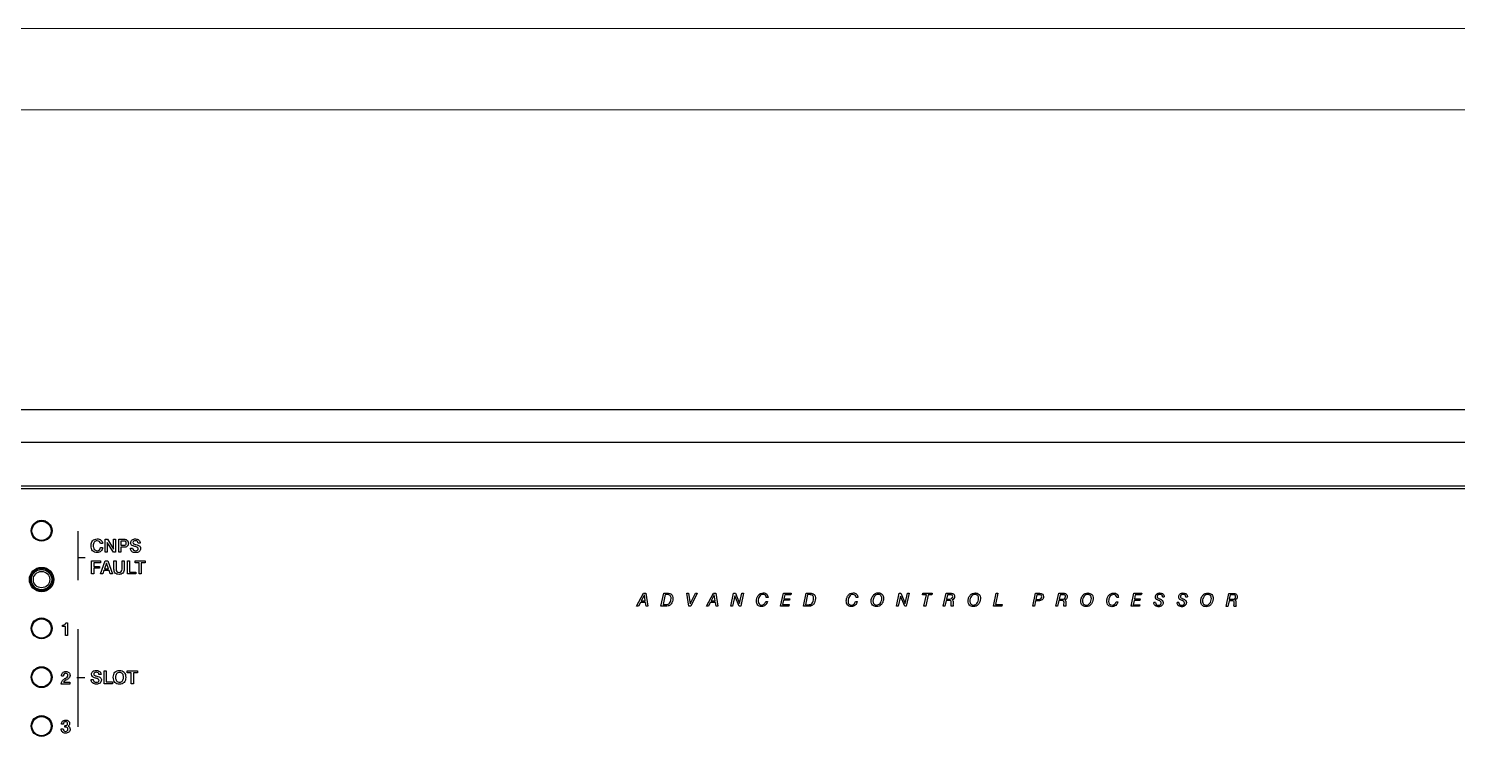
# Model space of a CAD drawing. Header units: inches. Extents: x 29 to 2254, y 8 to 2046.
# Drawn here: x 34.2 to 42.36, y 42.28 to 46.32 of the extents above; entities that cross this region are included whole.
import ezdxf

# ---------------------------------------------------------------- set-up
doc = ezdxf.new("R2010")
doc.units = ezdxf.units.IN
doc.header["$MEASUREMENT"] = 0
doc.layers.add('AV3', color=7, linetype='Continuous')

msp = doc.modelspace()

# ---------------------------------------------------------------- linework, layer by layer
at = {"color": 7, "linetype": 'Continuous', "lineweight": 18}
for p, q in [((48.5057, 46.3235), (30.2272, 46.3235)), ((48.1876, 45.8593), (30.5453, 45.8593)), ((30.5453, 45.8584), (38.6701, 45.8584)), ((40.0627, 45.8584), (48.1876, 45.8584))]:
    msp.add_line(p, q, dxfattribs=at)
at = {"layer": 'AV3', "linetype": 'Continuous'}
for p, q in [((47.4303, 44.1444), (31.3632, 44.1444)), ((47.4303, 43.9584), (31.3632, 43.9584)), ((47.4303, 43.7083), (31.3632, 43.7083)), ((47.4163, 43.6934), (31.3771, 43.6934)), ((34.2946, 43.5089), (34.2467, 43.5089)), ((34.2556, 43.512), (34.2556, 43.5089)), ((34.2853, 43.5089), (34.2853, 43.5121)), ((34.4786, 43.4513), (34.4784, 43.1723)), ((34.6191, 43.3823), (34.6069, 43.3824)), ((34.6073, 43.3579), (34.6194, 43.3579)), ((34.634, 43.3313), (34.634, 43.4056)), ((34.634, 43.4056), (34.6471, 43.4056)), ((34.6458, 43.3869), (34.6458, 43.3313)), ((34.6806, 43.3313), (34.6458, 43.3869)), ((34.6471, 43.4056), (34.6817, 43.35)), ((34.6817, 43.35), (34.6817, 43.4056)), ((34.6817, 43.4056), (34.6937, 43.4056)), ((34.6937, 43.4056), (34.6936, 43.3313)), ((34.712, 43.3313), (34.712, 43.4056)), ((34.712, 43.4056), (34.7403, 43.4055)), ((34.7243, 43.3948), (34.7243, 43.3714)), ((34.7411, 43.3948), (34.7243, 43.3948)), ((34.7243, 43.3714), (34.7404, 43.3713)), ((34.7243, 43.3605), (34.7243, 43.3312)), ((34.7412, 43.3605), (34.7243, 43.3605)), ((34.7779, 43.3551), (34.7899, 43.3551)), ((34.8344, 43.3838), (34.8226, 43.3838)), ((34.4792, 43.3018), (34.5187, 43.3018)), ((34.5563, 43.2074), (34.5563, 43.2817)), ((34.5563, 43.2817), (34.607, 43.2816)), ((34.5685, 43.2708), (34.5685, 43.2508)), ((34.607, 43.2707), (34.5685, 43.2708)), ((34.607, 43.2816), (34.607, 43.2707)), ((34.6078, 43.2073), (34.6348, 43.2816)), ((34.6458, 43.3313), (34.634, 43.3313)), ((34.6348, 43.2816), (34.6487, 43.2816)), ((34.6487, 43.2816), (34.676, 43.2073)), ((34.6936, 43.3313), (34.6806, 43.3313)), ((34.684, 43.2347), (34.684, 43.2816)), ((34.684, 43.2816), (34.6964, 43.2816)), ((34.6964, 43.2816), (34.6964, 43.2354)), ((34.7243, 43.3312), (34.712, 43.3313)), ((34.7304, 43.2354), (34.7304, 43.2816)), ((34.7304, 43.2816), (34.7428, 43.2816)), ((34.7428, 43.2816), (34.7428, 43.2347)), ((34.7606, 43.2073), (34.7607, 43.2816)), ((34.7607, 43.2816), (34.773, 43.2816)), ((34.773, 43.2816), (34.773, 43.2185)), ((34.8051, 43.2707), (34.8051, 43.2815)), ((34.8051, 43.2815), (34.8632, 43.2815)), ((34.8281, 43.2706), (34.8051, 43.2707)), ((34.828, 43.2072), (34.8281, 43.2706)), ((34.8404, 43.2706), (34.8404, 43.2072)), ((34.8632, 43.2706), (34.8404, 43.2706)), ((34.8632, 43.2815), (34.8632, 43.2706)), ((34.5685, 43.2074), (34.5563, 43.2074)), ((34.5685, 43.2508), (34.6023, 43.2508)), ((34.5685, 43.2401), (34.5685, 43.2074)), ((34.6023, 43.2401), (34.5685, 43.2401)), ((34.6023, 43.2508), (34.6023, 43.2401)), ((34.6207, 43.2073), (34.6078, 43.2073)), ((34.6272, 43.2265), (34.6207, 43.2073)), ((34.6561, 43.2265), (34.6272, 43.2265)), ((34.6417, 43.2691), (34.6306, 43.2369)), ((34.6306, 43.2369), (34.6527, 43.2369)), ((34.6527, 43.2369), (34.6417, 43.2691)), ((34.6628, 43.2073), (34.6561, 43.2265)), ((34.676, 43.2073), (34.6628, 43.2073)), ((34.8097, 43.2072), (34.7606, 43.2073)), ((34.773, 43.2185), (34.8097, 43.2185)), ((34.8097, 43.2185), (34.8097, 43.2072)), ((34.8404, 43.2072), (34.828, 43.2072)), ((37.67, 43.0238), (37.7101, 43.0981)), ((37.6919, 43.0448), (37.6808, 43.0238)), ((37.7215, 43.0448), (37.6919, 43.0448)), ((37.7147, 43.0879), (37.6964, 43.0535)), ((37.6964, 43.0535), (37.7201, 43.0535)), ((37.7101, 43.0981), (37.7225, 43.0981)), ((37.7201, 43.0535), (37.7147, 43.0879)), ((37.7248, 43.0238), (37.7215, 43.0448)), ((37.7225, 43.0981), (37.7349, 43.0238)), ((37.8096, 43.0238), (37.8256, 43.0981)), ((37.8336, 43.0896), (37.8213, 43.0322)), ((37.8213, 43.0322), (37.8356, 43.0321)), ((37.8256, 43.0981), (37.8468, 43.0981)), ((37.8454, 43.0896), (37.8336, 43.0896)), ((37.9696, 43.0237), (37.9571, 43.098)), ((37.9571, 43.098), (37.9668, 43.098)), ((37.9668, 43.098), (37.9765, 43.0363)), ((37.9765, 43.0363), (38.0061, 43.098)), ((38.0162, 43.098), (37.9799, 43.0237)), ((38.0061, 43.098), (38.0162, 43.098)), ((38.0697, 43.0237), (38.1097, 43.098)), ((38.0916, 43.0446), (38.0805, 43.0237)), ((38.1212, 43.0446), (38.0916, 43.0446)), ((38.1144, 43.0877), (38.0961, 43.0533)), ((38.0961, 43.0533), (38.1198, 43.0533)), ((38.1097, 43.098), (38.1222, 43.0979)), ((38.1198, 43.0533), (38.1144, 43.0877)), ((38.1245, 43.0236), (38.1212, 43.0446)), ((38.1222, 43.0979), (38.1345, 43.0236)), ((38.2093, 43.0236), (38.225, 43.0979)), ((38.2314, 43.0818), (38.219, 43.0236)), ((38.225, 43.0979), (38.2348, 43.0979)), ((38.2559, 43.0236), (38.2314, 43.0818)), ((38.2348, 43.0979), (38.259, 43.0393)), ((38.259, 43.0393), (38.2714, 43.0979)), ((38.2811, 43.0979), (38.2654, 43.0236)), ((38.2714, 43.0979), (38.2811, 43.0979)), ((38.4082, 43.0499), (38.4177, 43.0499)), ((38.4215, 43.073), (38.4115, 43.073)), ((38.4934, 43.0235), (38.5092, 43.0978)), ((38.5104, 43.0574), (38.505, 43.0325)), ((38.505, 43.0325), (38.5429, 43.0325)), ((38.5092, 43.0978), (38.5541, 43.0977)), ((38.5444, 43.0573), (38.5104, 43.0574)), ((38.517, 43.0886), (38.5123, 43.0661)), ((38.5123, 43.0661), (38.5463, 43.0661)), ((38.5521, 43.0886), (38.517, 43.0886)), ((38.5429, 43.0325), (38.541, 43.0234)), ((38.5463, 43.0661), (38.5444, 43.0573)), ((38.5541, 43.0977), (38.5521, 43.0886)), ((38.6236, 43.0234), (38.6395, 43.0977)), ((38.6476, 43.0892), (38.6353, 43.0318)), ((38.6353, 43.0318), (38.6495, 43.0318)), ((38.6395, 43.0977), (38.6607, 43.0977)), ((38.6594, 43.0892), (38.6476, 43.0892)), ((38.9217, 43.0497), (38.9312, 43.0497)), ((38.9349, 43.0728), (38.925, 43.0728)), ((39.1556, 43.0232), (39.1713, 43.0975)), ((39.1777, 43.0813), (39.1653, 43.0232)), ((39.1713, 43.0975), (39.181, 43.0975)), ((39.2022, 43.0231), (39.1777, 43.0813)), ((39.181, 43.0975), (39.2052, 43.0388)), ((39.2052, 43.0388), (39.2177, 43.0974)), ((39.2274, 43.0974), (39.2116, 43.0231)), ((39.2177, 43.0974), (39.2274, 43.0974)), ((39.3039, 43.0889), (39.3056, 43.0974)), ((39.3265, 43.0889), (39.3039, 43.0889)), ((39.3056, 43.0974), (39.3588, 43.0974)), ((39.3125, 43.0231), (39.3265, 43.0889)), ((39.3364, 43.0889), (39.3224, 43.0231)), ((39.357, 43.0889), (39.3364, 43.0889)), ((39.3588, 43.0974), (39.357, 43.0889)), ((39.4225, 43.023), (39.4385, 43.0973)), ((39.4392, 43.0553), (39.4322, 43.023)), ((39.4385, 43.0973), (39.4639, 43.0973)), ((39.4551, 43.0553), (39.4392, 43.0553)), ((39.4462, 43.0886), (39.4411, 43.0639)), ((39.4411, 43.0639), (39.459, 43.0639)), ((39.4637, 43.0886), (39.4462, 43.0886)), ((39.4679, 43.0343), (39.4685, 43.0426)), ((39.4788, 43.0443), (39.4784, 43.0368)), ((39.7092, 43.0229), (39.725, 43.0972)), ((39.7348, 43.0972), (39.721, 43.0321)), ((39.721, 43.0321), (39.7596, 43.0321)), ((39.725, 43.0972), (39.7348, 43.0972)), ((39.7596, 43.0321), (39.7576, 43.0229)), ((39.9336, 43.0228), (39.9495, 43.0971)), ((39.9502, 43.0539), (39.9435, 43.0228)), ((39.9495, 43.0971), (39.9742, 43.0971)), ((39.966, 43.0539), (39.9502, 43.0539)), ((39.9576, 43.0886), (39.9521, 43.0624)), ((39.9521, 43.0624), (39.9667, 43.0624)), ((39.9725, 43.0886), (39.9576, 43.0886)), ((40.0666, 43.0227), (40.0826, 43.097)), ((40.0833, 43.055), (40.0763, 43.0227)), ((40.0826, 43.097), (40.108, 43.097)), ((40.0992, 43.055), (40.0833, 43.055)), ((40.0903, 43.0883), (40.0852, 43.0636)), ((40.0852, 43.0636), (40.1031, 43.0636)), ((40.1078, 43.0883), (40.0903, 43.0883)), ((40.112, 43.034), (40.1126, 43.0423)), ((40.1229, 43.044), (40.1225, 43.0365)), ((40.4104, 43.049), (40.4199, 43.049)), ((40.4236, 43.0721), (40.4137, 43.0721)), ((40.4956, 43.0225), (40.5113, 43.0968)), ((40.5126, 43.0564), (40.5072, 43.0316)), ((40.5072, 43.0316), (40.5451, 43.0316)), ((40.5113, 43.0968), (40.5563, 43.0968)), ((40.5466, 43.0564), (40.5126, 43.0564)), ((40.5192, 43.0877), (40.5144, 43.0652)), ((40.5144, 43.0652), (40.5484, 43.0652)), ((40.5543, 43.0877), (40.5192, 43.0877)), ((40.5451, 43.0316), (40.5431, 43.0225)), ((40.5484, 43.0652), (40.5466, 43.0564)), ((40.5563, 43.0968), (40.5543, 43.0877)), ((40.6261, 43.0455), (40.6354, 43.0455)), ((40.6849, 43.0755), (40.6753, 43.0755)), ((40.7591, 43.0455), (40.7685, 43.0455)), ((40.818, 43.0754), (40.8083, 43.0754)), ((41.0386, 43.0223), (41.0545, 43.0966)), ((41.0553, 43.0545), (41.0482, 43.0223)), ((41.0545, 43.0966), (41.0799, 43.0966)), ((41.0712, 43.0545), (41.0553, 43.0545)), ((41.0623, 43.0879), (41.0571, 43.0632)), ((41.0571, 43.0632), (41.0751, 43.0632)), ((41.0797, 43.0879), (41.0623, 43.0879)), ((41.084, 43.0335), (41.0846, 43.0419)), ((41.0949, 43.0435), (41.0945, 43.0361)), ((37.6808, 43.0238), (37.67, 43.0238)), ((37.7349, 43.0238), (37.7248, 43.0238)), ((37.8374, 43.0238), (37.8096, 43.0238)), ((37.9799, 43.0237), (37.9696, 43.0237)), ((38.0805, 43.0237), (38.0697, 43.0237)), ((38.1345, 43.0236), (38.1245, 43.0236)), ((38.219, 43.0236), (38.2093, 43.0236)), ((38.2654, 43.0236), (38.2559, 43.0236)), ((38.541, 43.0234), (38.4934, 43.0235)), ((38.6514, 43.0234), (38.6236, 43.0234)), ((39.1653, 43.0232), (39.1556, 43.0232)), ((39.2116, 43.0231), (39.2022, 43.0231)), ((39.3224, 43.0231), (39.3125, 43.0231)), ((39.4322, 43.023), (39.4225, 43.023)), ((39.4803, 43.023), (39.4685, 43.023)), ((39.7576, 43.0229), (39.7092, 43.0229)), ((39.9435, 43.0228), (39.9336, 43.0228)), ((40.0763, 43.0227), (40.0666, 43.0227)), ((40.1244, 43.0227), (40.1126, 43.0227)), ((40.5431, 43.0225), (40.4956, 43.0225)), ((41.0482, 43.0223), (41.0386, 43.0223)), ((41.0964, 43.0223), (41.0846, 43.0223)), ((34.3895, 42.907), (34.3895, 42.9154)), ((34.4064, 42.907), (34.3895, 42.907)), ((34.4064, 42.8566), (34.4064, 42.907)), ((34.409, 42.9289), (34.418, 42.9289)), ((34.418, 42.9289), (34.418, 42.8566)), ((34.4783, 42.892), (34.478, 42.3342)), ((34.418, 42.8566), (34.4064, 42.8566)), ((34.3957, 42.6242), (34.3845, 42.6242)), ((34.6102, 42.6324), (34.5985, 42.6323)), ((34.6274, 42.5798), (34.6274, 42.6541)), ((34.6274, 42.6541), (34.6398, 42.6541)), ((34.6398, 42.6541), (34.6397, 42.591)), ((34.7597, 42.6431), (34.7597, 42.654)), ((34.7597, 42.654), (34.8178, 42.654)), ((34.7827, 42.6431), (34.7597, 42.6431)), ((34.7827, 42.5797), (34.7827, 42.6431)), ((34.795, 42.6431), (34.795, 42.5797)), ((34.8178, 42.6431), (34.795, 42.6431)), ((34.8178, 42.654), (34.8178, 42.6431)), ((34.4329, 42.5779), (34.3831, 42.5779)), ((34.3967, 42.5883), (34.4329, 42.5883)), ((34.4329, 42.5883), (34.4329, 42.5779)), ((34.4717, 42.6154), (34.5184, 42.6154)), ((34.5537, 42.6037), (34.5657, 42.6036)), ((34.6764, 42.5797), (34.6274, 42.5798)), ((34.6397, 42.591), (34.6764, 42.591)), ((34.6764, 42.591), (34.6764, 42.5797)), ((34.795, 42.5797), (34.7827, 42.5797)), ((34.3827, 42.3225), (34.3941, 42.3225)), ((34.3954, 42.3489), (34.3843, 42.3489)), ((34.4029, 42.3327), (34.4029, 42.3417))]:
    msp.add_line(p, q, dxfattribs=at)
for centre, radius in [((34.2707, 43.4545), 0.0595), ((34.2704, 43.454), 0.0549), ((34.2707, 43.1755), 0.0697), ((34.2704, 43.1751), 0.0641), ((34.2704, 43.1751), 0.0579), ((34.2704, 43.1751), 0.0469), ((34.2707, 42.8966), 0.0595), ((34.2704, 42.8961), 0.0549), ((34.2707, 42.6176), 0.0595), ((34.2704, 42.6172), 0.0549), ((34.2707, 42.3387), 0.0595), ((34.2704, 42.3382), 0.0549)]:
    msp.add_circle(centre, radius, dxfattribs=at)
for points, knots in [([(34.6194, 43.3579), (34.6191, 43.3504), (34.6119, 43.3342), (34.5863, 43.3262), (34.5634, 43.3349), (34.5543, 43.3526), (34.553, 43.3646), (34.5532, 43.3717), (34.5533, 43.3734)], [0, 0, 0, 0, 0.207363, 0.426729, 0.674624, 0.804082, 0.954515, 1, 1, 1, 1]), ([(34.5533, 43.3734), (34.5536, 43.3773), (34.5551, 43.3858), (34.5637, 43.4023), (34.5865, 43.41), (34.6114, 43.404), (34.6185, 43.3892), (34.6191, 43.3823)], [0, 0, 0, 0, 0.119895, 0.266387, 0.553508, 0.787085, 1, 1, 1, 1]), ([(34.6069, 43.3824), (34.6063, 43.3863), (34.6016, 43.3946), (34.5865, 43.3981), (34.5681, 43.3906), (34.5653, 43.3735), (34.5659, 43.363), (34.5664, 43.3602)], [0, 0, 0, 0, 0.164539, 0.348657, 0.595506, 0.886499, 1, 1, 1, 1]), ([(34.5664, 43.3602), (34.5672, 43.3556), (34.5709, 43.3458), (34.5866, 43.3382), (34.6027, 43.3435), (34.6069, 43.3533), (34.6073, 43.3579)], [0, 0, 0, 0, 0.225011, 0.524725, 0.764701, 1, 1, 1, 1]), ([(34.7403, 43.4055), (34.7437, 43.4055), (34.7492, 43.4056), (34.7581, 43.4026), (34.7655, 43.395), (34.7674, 43.3832), (34.7655, 43.3721), (34.7594, 43.3643), (34.7507, 43.3606), (34.7447, 43.3605), (34.7412, 43.3605)], [0, 0, 0, 0, 0.129671, 0.209709, 0.349825, 0.50975, 0.647116, 0.774263, 0.866543, 1, 1, 1, 1]), ([(34.7404, 43.3713), (34.7441, 43.3713), (34.7522, 43.372), (34.7552, 43.383), (34.7524, 43.3937), (34.7446, 43.3948), (34.7411, 43.3948)], [0, 0, 0, 0, 0.273209, 0.50753, 0.742228, 1, 1, 1, 1]), ([(34.7965, 43.3305), (34.7926, 43.3316), (34.7827, 43.3363), (34.7782, 43.3481), (34.7779, 43.3551)], [0, 0, 0, 0, 0.362253, 1, 1, 1, 1]), ([(34.8028, 43.3644), (34.7965, 43.366), (34.7844, 43.3695), (34.7776, 43.3874), (34.787, 43.405), (34.8034, 43.4082), (34.8138, 43.407), (34.8167, 43.4063)], [0, 0, 0, 0, 0.241361, 0.423765, 0.632936, 0.891599, 1, 1, 1, 1]), ([(34.7899, 43.3551), (34.7902, 43.3509), (34.7944, 43.3417), (34.8076, 43.339), (34.8191, 43.3412), (34.8233, 43.3478), (34.8231, 43.3508), (34.8231, 43.351)], [0, 0, 0, 0, 0.268854, 0.569741, 0.804439, 0.989994, 1, 1, 1, 1]), ([(34.8226, 43.3838), (34.8224, 43.3874), (34.8187, 43.3955), (34.8068, 43.398), (34.7963, 43.3961), (34.7924, 43.3899), (34.7925, 43.387), (34.7925, 43.3868)], [0, 0, 0, 0, 0.260669, 0.550749, 0.794947, 0.98473, 1, 1, 1, 1]), ([(34.7925, 43.3868), (34.7926, 43.3844), (34.7951, 43.3801), (34.8021, 43.3772), (34.8116, 43.3745), (34.822, 43.3717), (34.8314, 43.3671), (34.8358, 43.3601), (34.8375, 43.3489), (34.8297, 43.3321), (34.8116, 43.3285), (34.8, 43.3296), (34.7965, 43.3305)], [0, 0, 0, 0, 0.06337, 0.116207, 0.200037, 0.327433, 0.40937, 0.471341, 0.541392, 0.708113, 0.904417, 1, 1, 1, 1]), ([(34.8231, 43.351), (34.823, 43.3522), (34.822, 43.355), (34.8192, 43.3589), (34.8134, 43.3616), (34.8078, 43.3631), (34.8039, 43.3641), (34.8028, 43.3644)], [0, 0, 0, 0, 0.142604, 0.328426, 0.53614, 0.870021, 1, 1, 1, 1]), ([(34.8167, 43.4063), (34.8206, 43.4053), (34.8299, 43.401), (34.8343, 43.3901), (34.8344, 43.3838)], [0, 0, 0, 0, 0.383898, 1, 1, 1, 1]), ([(34.7428, 43.2347), (34.7428, 43.227), (34.7382, 43.2096), (34.7165, 43.2042), (34.7011, 43.2061), (34.6869, 43.2141), (34.684, 43.2269), (34.684, 43.2347)], [0, 0, 0, 0, 0.248248, 0.496497, 0.634623, 0.750241, 1, 1, 1, 1]), ([(34.6964, 43.2354), (34.6964, 43.2305), (34.6981, 43.2194), (34.7133, 43.2152), (34.7286, 43.2194), (34.7304, 43.2304), (34.7304, 43.2354)], [0, 0, 0, 0, 0.260304, 0.49945, 0.739997, 1, 1, 1, 1]), ([(37.8356, 43.0321), (37.8406, 43.0321), (37.8498, 43.0321), (37.8605, 43.0409), (37.8661, 43.0532), (37.8682, 43.0681), (37.8654, 43.0874), (37.8513, 43.0896), (37.8454, 43.0896)], [0, 0, 0, 0, 0.167928, 0.288862, 0.440452, 0.606936, 0.803024, 1, 1, 1, 1]), ([(37.8468, 43.0981), (37.8551, 43.0981), (37.8745, 43.0946), (37.8793, 43.0691), (37.8767, 43.0503), (37.8706, 43.038), (37.8639, 43.031), (37.8579, 43.0268), (37.8489, 43.0237), (37.8417, 43.0238), (37.8374, 43.0238)], [0, 0, 0, 0, 0.212931, 0.422296, 0.572126, 0.704966, 0.761576, 0.818894, 0.89097, 1, 1, 1, 1]), ([(38.4177, 43.0499), (38.416, 43.0421), (38.408, 43.0268), (38.3842, 43.0184), (38.359, 43.0273), (38.3542, 43.0496), (38.3557, 43.0622), (38.3568, 43.0665)], [0, 0, 0, 0, 0.223637, 0.437817, 0.648483, 0.8777, 1, 1, 1, 1]), ([(38.3568, 43.0665), (38.3571, 43.0677), (38.3589, 43.0741), (38.3644, 43.0854), (38.3771, 43.097), (38.3952, 43.1009), (38.4162, 43.0952), (38.4211, 43.08), (38.4215, 43.073)], [0, 0, 0, 0, 0.039642, 0.211252, 0.38656, 0.561233, 0.779493, 1, 1, 1, 1]), ([(38.4115, 43.073), (38.4113, 43.0776), (38.4079, 43.0878), (38.3936, 43.0915), (38.3808, 43.0885), (38.3718, 43.079), (38.3665, 43.0668), (38.3651, 43.0572), (38.3653, 43.0515), (38.3653, 43.0505)], [0, 0, 0, 0, 0.169455, 0.342069, 0.486968, 0.637481, 0.801153, 0.966463, 1, 1, 1, 1]), ([(38.3653, 43.0505), (38.3656, 43.0451), (38.3683, 43.034), (38.3849, 43.0278), (38.4011, 43.034), (38.4063, 43.0444), (38.4082, 43.0499)], [0, 0, 0, 0, 0.242908, 0.493524, 0.722884, 1, 1, 1, 1]), ([(38.6495, 43.0318), (38.6546, 43.0318), (38.6637, 43.0318), (38.6745, 43.0405), (38.6801, 43.0528), (38.6822, 43.0677), (38.6793, 43.087), (38.6653, 43.0892), (38.6594, 43.0892)], [0, 0, 0, 0, 0.167928, 0.288862, 0.440452, 0.606936, 0.803024, 1, 1, 1, 1]), ([(38.6607, 43.0977), (38.6691, 43.0977), (38.6885, 43.0942), (38.6933, 43.0687), (38.6907, 43.0499), (38.6846, 43.0376), (38.6779, 43.0306), (38.6718, 43.0264), (38.6628, 43.0234), (38.6557, 43.0234), (38.6514, 43.0234)], [0, 0, 0, 0, 0.212931, 0.422296, 0.572126, 0.704966, 0.761576, 0.818894, 0.89097, 1, 1, 1, 1]), ([(38.9312, 43.0497), (38.9294, 43.0418), (38.9214, 43.0265), (38.8977, 43.0182), (38.8725, 43.0271), (38.8677, 43.0494), (38.8691, 43.062), (38.8702, 43.0662)], [0, 0, 0, 0, 0.223637, 0.437817, 0.648483, 0.8777, 1, 1, 1, 1]), ([(38.8702, 43.0662), (38.8705, 43.0675), (38.8723, 43.0739), (38.8778, 43.0851), (38.8905, 43.0967), (38.9086, 43.1007), (38.9296, 43.095), (38.9345, 43.0797), (38.9349, 43.0728)], [0, 0, 0, 0, 0.039642, 0.211252, 0.38656, 0.561233, 0.779493, 1, 1, 1, 1]), ([(38.925, 43.0728), (38.9248, 43.0774), (38.9213, 43.0875), (38.907, 43.0912), (38.8942, 43.0882), (38.8852, 43.0787), (38.88, 43.0666), (38.8786, 43.0569), (38.8787, 43.0513), (38.8788, 43.0503)], [0, 0, 0, 0, 0.169455, 0.342069, 0.486968, 0.637481, 0.801153, 0.966463, 1, 1, 1, 1]), ([(38.8788, 43.0503), (38.8791, 43.0449), (38.8817, 43.0338), (38.8983, 43.0276), (38.9145, 43.0338), (38.9197, 43.0441), (38.9217, 43.0497)], [0, 0, 0, 0, 0.242908, 0.493524, 0.722884, 1, 1, 1, 1]), ([(39.0107, 43.0527), (39.0107, 43.0589), (39.013, 43.0712), (39.0216, 43.0869), (39.0353, 43.0974), (39.0537, 43.1011), (39.077, 43.0937), (39.0817, 43.0754), (39.0816, 43.0663), (39.0816, 43.0656)], [0, 0, 0, 0, 0.155813, 0.309889, 0.441385, 0.576364, 0.776285, 0.984345, 1, 1, 1, 1]), ([(39.0816, 43.0656), (39.0814, 43.0599), (39.0789, 43.0485), (39.0705, 43.0334), (39.0568, 43.0231), (39.0385, 43.0195), (39.0202, 43.0253), (39.0117, 43.0398), (39.0107, 43.0482), (39.0107, 43.0527)], [0, 0, 0, 0, 0.14559, 0.305982, 0.438794, 0.577019, 0.783238, 0.884284, 1, 1, 1, 1]), ([(39.0504, 43.0908), (39.0465, 43.0908), (39.0388, 43.089), (39.0289, 43.0807), (39.0226, 43.0679), (39.0197, 43.0523), (39.0238, 43.0342), (39.0365, 43.0298), (39.0425, 43.0298), (39.0429, 43.0298)], [0, 0, 0, 0, 0.128284, 0.260394, 0.426243, 0.598951, 0.80057, 0.987701, 1, 1, 1, 1]), ([(39.0429, 43.0298), (39.0462, 43.0299), (39.0531, 43.0317), (39.0629, 43.0393), (39.0696, 43.0523), (39.0726, 43.0684), (39.0682, 43.0865), (39.056, 43.0907), (39.0504, 43.0908)], [0, 0, 0, 0, 0.113327, 0.241195, 0.418465, 0.608838, 0.809274, 1, 1, 1, 1]), ([(39.4685, 43.0426), (39.4685, 43.043), (39.4686, 43.0439), (39.4688, 43.0476), (39.4669, 43.0558), (39.4588, 43.0553), (39.4551, 43.0553)], [0, 0, 0, 0, 0.050412, 0.125753, 0.498493, 1, 1, 1, 1]), ([(39.459, 43.0639), (39.4636, 43.0639), (39.4731, 43.0652), (39.4783, 43.0771), (39.4744, 43.0878), (39.4671, 43.0886), (39.4637, 43.0886)], [0, 0, 0, 0, 0.312363, 0.57494, 0.766858, 1, 1, 1, 1]), ([(39.4639, 43.0973), (39.467, 43.0973), (39.4724, 43.0973), (39.4801, 43.0942), (39.4856, 43.0879), (39.4875, 43.0776), (39.4848, 43.0656), (39.4773, 43.0602), (39.4734, 43.0588)], [0, 0, 0, 0, 0.161252, 0.26881, 0.412726, 0.566755, 0.788334, 1, 1, 1, 1]), ([(39.4685, 43.023), (39.4682, 43.0239), (39.4677, 43.0257), (39.4675, 43.0284), (39.4677, 43.0312), (39.4678, 43.0331), (39.4679, 43.0343)], [0, 0, 0, 0, 0.246042, 0.493203, 0.701932, 1, 1, 1, 1]), ([(39.4734, 43.0588), (39.4751, 43.0579), (39.4787, 43.0548), (39.479, 43.0494), (39.4789, 43.0459), (39.4789, 43.0447), (39.4788, 43.0443)], [0, 0, 0, 0, 0.358139, 0.782665, 0.91422, 1, 1, 1, 1]), ([(39.4784, 43.0368), (39.4784, 43.036), (39.4783, 43.0344), (39.4782, 43.0313), (39.4782, 43.028), (39.4795, 43.0256), (39.4803, 43.025)], [0, 0, 0, 0, 0.212746, 0.376176, 0.762073, 1, 1, 1, 1]), ([(39.5642, 43.0524), (39.5642, 43.0586), (39.5665, 43.0709), (39.5751, 43.0866), (39.5888, 43.0971), (39.6072, 43.1009), (39.6305, 43.0935), (39.6352, 43.0751), (39.6351, 43.066), (39.6351, 43.0654)], [0, 0, 0, 0, 0.155813, 0.309889, 0.441385, 0.576364, 0.776285, 0.984345, 1, 1, 1, 1]), ([(39.6351, 43.0654), (39.6349, 43.0597), (39.6324, 43.0482), (39.624, 43.0331), (39.6103, 43.0229), (39.592, 43.0192), (39.5737, 43.025), (39.5652, 43.0396), (39.5642, 43.048), (39.5642, 43.0524)], [0, 0, 0, 0, 0.14559, 0.305981, 0.438793, 0.577017, 0.783236, 0.884284, 1, 1, 1, 1]), ([(39.6039, 43.0905), (39.6, 43.0905), (39.5923, 43.0887), (39.5824, 43.0804), (39.5761, 43.0676), (39.5732, 43.0521), (39.5772, 43.034), (39.59, 43.0295), (39.596, 43.0296), (39.5964, 43.0296)], [0, 0, 0, 0, 0.128284, 0.260394, 0.426243, 0.598951, 0.80057, 0.987701, 1, 1, 1, 1]), ([(39.5964, 43.0296), (39.5997, 43.0297), (39.6066, 43.0314), (39.6164, 43.039), (39.6231, 43.0521), (39.6261, 43.0681), (39.6217, 43.0862), (39.6095, 43.0904), (39.6039, 43.0905)], [0, 0, 0, 0, 0.113327, 0.241195, 0.418465, 0.608838, 0.809274, 1, 1, 1, 1]), ([(39.9742, 43.0971), (39.9796, 43.0971), (39.9916, 43.0945), (39.997, 43.0762), (39.9894, 43.056), (39.9735, 43.0539), (39.966, 43.0539)], [0, 0, 0, 0, 0.221557, 0.431892, 0.693761, 1, 1, 1, 1]), ([(39.9667, 43.0624), (39.9715, 43.0624), (39.982, 43.0634), (39.9864, 43.0762), (39.9834, 43.0877), (39.9759, 43.0886), (39.9725, 43.0886)], [0, 0, 0, 0, 0.316991, 0.583405, 0.780781, 1, 1, 1, 1]), ([(40.1126, 43.0423), (40.1126, 43.0427), (40.1127, 43.0436), (40.1129, 43.0473), (40.111, 43.0555), (40.1029, 43.055), (40.0992, 43.055)], [0, 0, 0, 0, 0.050412, 0.125753, 0.498493, 1, 1, 1, 1]), ([(40.1031, 43.0636), (40.1077, 43.0636), (40.1172, 43.0649), (40.1224, 43.0768), (40.1185, 43.0876), (40.1112, 43.0883), (40.1078, 43.0883)], [0, 0, 0, 0, 0.312363, 0.57494, 0.766858, 1, 1, 1, 1]), ([(40.108, 43.097), (40.1111, 43.097), (40.1165, 43.097), (40.1242, 43.0939), (40.1297, 43.0876), (40.1316, 43.0773), (40.1289, 43.0653), (40.1214, 43.0599), (40.1175, 43.0585)], [0, 0, 0, 0, 0.161252, 0.26881, 0.412726, 0.566755, 0.788334, 1, 1, 1, 1]), ([(40.1126, 43.0227), (40.1123, 43.0236), (40.1118, 43.0254), (40.1116, 43.0281), (40.1118, 43.0309), (40.1119, 43.0328), (40.112, 43.034)], [0, 0, 0, 0, 0.246042, 0.493203, 0.701932, 1, 1, 1, 1]), ([(40.1175, 43.0585), (40.1192, 43.0576), (40.1228, 43.0545), (40.1231, 43.0491), (40.123, 43.0456), (40.123, 43.0444), (40.1229, 43.044)], [0, 0, 0, 0, 0.358139, 0.782665, 0.91422, 1, 1, 1, 1]), ([(40.1225, 43.0365), (40.1225, 43.0357), (40.1224, 43.0341), (40.1223, 43.031), (40.1223, 43.0277), (40.1236, 43.0253), (40.1244, 43.0247)], [0, 0, 0, 0, 0.212746, 0.376176, 0.762073, 1, 1, 1, 1]), ([(40.2083, 43.0521), (40.2083, 43.0583), (40.2106, 43.0706), (40.2192, 43.0863), (40.2329, 43.0968), (40.2513, 43.1006), (40.2746, 43.0932), (40.2793, 43.0748), (40.2792, 43.0657), (40.2792, 43.0651)], [0, 0, 0, 0, 0.155813, 0.309889, 0.441385, 0.576364, 0.776285, 0.984345, 1, 1, 1, 1]), ([(40.2792, 43.0651), (40.279, 43.0594), (40.2765, 43.0479), (40.2681, 43.0328), (40.2544, 43.0226), (40.2361, 43.0189), (40.2178, 43.0247), (40.2093, 43.0393), (40.2083, 43.0477), (40.2083, 43.0521)], [0, 0, 0, 0, 0.14559, 0.305983, 0.438795, 0.57702, 0.78324, 0.884285, 1, 1, 1, 1]), ([(40.248, 43.0902), (40.2441, 43.0903), (40.2364, 43.0884), (40.2265, 43.0801), (40.2202, 43.0673), (40.2173, 43.0518), (40.2213, 43.0337), (40.2341, 43.0292), (40.2401, 43.0293), (40.2405, 43.0293)], [0, 0, 0, 0, 0.128284, 0.260394, 0.426243, 0.598951, 0.80057, 0.987701, 1, 1, 1, 1]), ([(40.2405, 43.0293), (40.2438, 43.0294), (40.2507, 43.0311), (40.2605, 43.0387), (40.2672, 43.0518), (40.2702, 43.0678), (40.2658, 43.0859), (40.2536, 43.0901), (40.248, 43.0902)], [0, 0, 0, 0, 0.113327, 0.241195, 0.418465, 0.608838, 0.809274, 1, 1, 1, 1]), ([(40.4199, 43.049), (40.4182, 43.0411), (40.4102, 43.0258), (40.3864, 43.0175), (40.3612, 43.0264), (40.3564, 43.0487), (40.3579, 43.0613), (40.3589, 43.0656)], [0, 0, 0, 0, 0.223637, 0.437817, 0.648483, 0.8777, 1, 1, 1, 1]), ([(40.3589, 43.0656), (40.3592, 43.0668), (40.361, 43.0732), (40.3665, 43.0844), (40.3793, 43.096), (40.3974, 43.1), (40.4184, 43.0943), (40.4232, 43.0791), (40.4236, 43.0721)], [0, 0, 0, 0, 0.039642, 0.211252, 0.38656, 0.561233, 0.779493, 1, 1, 1, 1]), ([(40.4137, 43.0721), (40.4135, 43.0767), (40.4101, 43.0868), (40.3958, 43.0905), (40.3829, 43.0875), (40.374, 43.0781), (40.3687, 43.0659), (40.3673, 43.0562), (40.3674, 43.0506), (40.3675, 43.0496)], [0, 0, 0, 0, 0.169455, 0.342069, 0.486968, 0.637481, 0.801153, 0.966463, 1, 1, 1, 1]), ([(40.3675, 43.0496), (40.3678, 43.0442), (40.3705, 43.0331), (40.3871, 43.0269), (40.4033, 43.0331), (40.4085, 43.0434), (40.4104, 43.049)], [0, 0, 0, 0, 0.242908, 0.493524, 0.722884, 1, 1, 1, 1]), ([(40.6382, 43.0229), (40.6362, 43.0239), (40.6292, 43.0284), (40.626, 43.0375), (40.626, 43.0436)], [0, 0, 0, 0, 0.268759, 1, 1, 1, 1]), ([(40.6548, 43.0559), (40.649, 43.0583), (40.638, 43.0621), (40.6329, 43.079), (40.6407, 43.0957), (40.6577, 43.0996), (40.6689, 43.0981), (40.6725, 43.0967)], [0, 0, 0, 0, 0.239394, 0.392359, 0.607112, 0.85277, 1, 1, 1, 1]), ([(40.6354, 43.0442), (40.6354, 43.0402), (40.6385, 43.0311), (40.652, 43.0281), (40.6644, 43.0307), (40.6687, 43.0391), (40.6686, 43.0424)], [0, 0, 0, 0, 0.2488, 0.515227, 0.78037, 1, 1, 1, 1]), ([(40.6598, 43.0646), (40.6653, 43.0622), (40.6753, 43.0582), (40.6808, 43.0417), (40.6727, 43.0234), (40.654, 43.0191), (40.642, 43.0212), (40.6382, 43.0229)], [0, 0, 0, 0, 0.215965, 0.35901, 0.588748, 0.849054, 1, 1, 1, 1]), ([(40.6753, 43.0758), (40.6753, 43.0797), (40.6729, 43.0887), (40.6599, 43.0913), (40.6484, 43.089), (40.6444, 43.0816), (40.6445, 43.0783)], [0, 0, 0, 0, 0.258025, 0.526648, 0.787021, 1, 1, 1, 1]), ([(40.6445, 43.0783), (40.6445, 43.0782), (40.6446, 43.0757), (40.6479, 43.0699), (40.6545, 43.0669), (40.6588, 43.0651), (40.6598, 43.0646)], [0, 0, 0, 0, 0.02225, 0.345349, 0.847097, 1, 1, 1, 1]), ([(40.6686, 43.0424), (40.6686, 43.0426), (40.6682, 43.0488), (40.6606, 43.0534), (40.6548, 43.0558)], [0, 0, 0, 0, 0.027223, 1, 1, 1, 1]), ([(40.6725, 43.0967), (40.6748, 43.0958), (40.6818, 43.0915), (40.6849, 43.0823), (40.6849, 43.0764)], [0, 0, 0, 0, 0.290148, 1, 1, 1, 1]), ([(40.7713, 43.0229), (40.7692, 43.0238), (40.7623, 43.0283), (40.759, 43.0374), (40.759, 43.0435)], [0, 0, 0, 0, 0.268759, 1, 1, 1, 1]), ([(40.7879, 43.0558), (40.782, 43.0583), (40.771, 43.062), (40.766, 43.0789), (40.7737, 43.0957), (40.7907, 43.0996), (40.8019, 43.0981), (40.8056, 43.0966)], [0, 0, 0, 0, 0.239394, 0.392359, 0.607112, 0.85277, 1, 1, 1, 1]), ([(40.7685, 43.0441), (40.7684, 43.0401), (40.7716, 43.031), (40.785, 43.0281), (40.7974, 43.0306), (40.8017, 43.039), (40.8016, 43.0424)], [0, 0, 0, 0, 0.2488, 0.515227, 0.78037, 1, 1, 1, 1]), ([(40.7929, 43.0646), (40.7983, 43.0622), (40.8084, 43.0582), (40.8139, 43.0416), (40.8057, 43.0233), (40.787, 43.019), (40.775, 43.0211), (40.7713, 43.0229)], [0, 0, 0, 0, 0.215965, 0.35901, 0.588748, 0.849054, 1, 1, 1, 1]), ([(40.8083, 43.0757), (40.8083, 43.0796), (40.8059, 43.0886), (40.7929, 43.0913), (40.7814, 43.0889), (40.7774, 43.0815), (40.7775, 43.0783)], [0, 0, 0, 0, 0.258025, 0.526648, 0.787021, 1, 1, 1, 1]), ([(40.7775, 43.0783), (40.7775, 43.0781), (40.7777, 43.0756), (40.7809, 43.0698), (40.7876, 43.0669), (40.7919, 43.065), (40.7929, 43.0646)], [0, 0, 0, 0, 0.022252, 0.345477, 0.847083, 1, 1, 1, 1]), ([(40.8016, 43.0424), (40.8016, 43.0426), (40.8012, 43.0487), (40.7937, 43.0533), (40.7879, 43.0558)], [0, 0, 0, 0, 0.027223, 1, 1, 1, 1]), ([(40.8056, 43.0966), (40.8078, 43.0957), (40.8149, 43.0914), (40.818, 43.0822), (40.818, 43.0763)], [0, 0, 0, 0, 0.290148, 1, 1, 1, 1]), ([(40.8938, 43.0518), (40.8938, 43.058), (40.8961, 43.0703), (40.9047, 43.086), (40.9183, 43.0965), (40.9368, 43.1003), (40.96, 43.0929), (40.9648, 43.0745), (40.9647, 43.0654), (40.9646, 43.0648)], [0, 0, 0, 0, 0.155813, 0.309889, 0.441385, 0.576364, 0.776285, 0.984345, 1, 1, 1, 1]), ([(40.9646, 43.0648), (40.9645, 43.0591), (40.962, 43.0476), (40.9536, 43.0325), (40.9399, 43.0222), (40.9216, 43.0186), (40.9033, 43.0244), (40.8948, 43.039), (40.8938, 43.0474), (40.8938, 43.0518)], [0, 0, 0, 0, 0.14559, 0.305981, 0.438793, 0.577017, 0.783236, 0.884284, 1, 1, 1, 1]), ([(40.9334, 43.0899), (40.9295, 43.0899), (40.9219, 43.0881), (40.9119, 43.0798), (40.9057, 43.067), (40.9027, 43.0515), (40.9068, 43.0333), (40.9196, 43.0289), (40.9256, 43.029), (40.926, 43.029)], [0, 0, 0, 0, 0.128284, 0.260394, 0.426243, 0.598951, 0.80057, 0.987701, 1, 1, 1, 1]), ([(40.926, 43.029), (40.9293, 43.0291), (40.9361, 43.0308), (40.946, 43.0384), (40.9526, 43.0515), (40.9557, 43.0675), (40.9512, 43.0856), (40.9391, 43.0898), (40.9334, 43.0899)], [0, 0, 0, 0, 0.113327, 0.241195, 0.418465, 0.608838, 0.809274, 1, 1, 1, 1]), ([(41.0846, 43.0419), (41.0846, 43.0423), (41.0847, 43.0432), (41.0848, 43.0468), (41.083, 43.0551), (41.0748, 43.0545), (41.0712, 43.0545)], [0, 0, 0, 0, 0.050412, 0.125753, 0.498493, 1, 1, 1, 1]), ([(41.0751, 43.0632), (41.0797, 43.0632), (41.0892, 43.0645), (41.0944, 43.0763), (41.0904, 43.0871), (41.0832, 43.0879), (41.0797, 43.0879)], [0, 0, 0, 0, 0.312363, 0.57494, 0.766858, 1, 1, 1, 1]), ([(41.0799, 43.0966), (41.0831, 43.0966), (41.0885, 43.0965), (41.0961, 43.0934), (41.1017, 43.0872), (41.1035, 43.0769), (41.1009, 43.0649), (41.0934, 43.0595), (41.0895, 43.058)], [0, 0, 0, 0, 0.161252, 0.26881, 0.412726, 0.566755, 0.788334, 1, 1, 1, 1]), ([(41.0846, 43.0223), (41.0843, 43.0232), (41.0838, 43.025), (41.0836, 43.0276), (41.0837, 43.0305), (41.0839, 43.0324), (41.084, 43.0335)], [0, 0, 0, 0, 0.246042, 0.493203, 0.701932, 1, 1, 1, 1]), ([(41.0895, 43.058), (41.0912, 43.0571), (41.0947, 43.054), (41.095, 43.0487), (41.095, 43.0452), (41.0949, 43.044), (41.0949, 43.0435)], [0, 0, 0, 0, 0.358139, 0.782665, 0.91422, 1, 1, 1, 1]), ([(41.0945, 43.0361), (41.0944, 43.0352), (41.0943, 43.0337), (41.0943, 43.0305), (41.0943, 43.0272), (41.0956, 43.0249), (41.0964, 43.0242)], [0, 0, 0, 0, 0.212746, 0.376176, 0.762073, 1, 1, 1, 1]), ([(34.3895, 42.9154), (34.3943, 42.9154), (34.4043, 42.9157), (34.4085, 42.925), (34.409, 42.9289)], [0, 0, 0, 0, 0.552371, 1, 1, 1, 1]), ([(34.3845, 42.6247), (34.3845, 42.6313), (34.3885, 42.6459), (34.409, 42.6521), (34.4282, 42.6466), (34.4332, 42.6341), (34.4332, 42.6281)], [0, 0, 0, 0, 0.264826, 0.524423, 0.769721, 1, 1, 1, 1]), ([(34.4017, 42.6381), (34.4007, 42.6375), (34.3969, 42.6345), (34.3957, 42.6291), (34.3957, 42.6253)], [0, 0, 0, 0, 0.223301, 1, 1, 1, 1]), ([(34.4065, 42.6107), (34.4131, 42.6145), (34.4244, 42.623), (34.4186, 42.6379), (34.4096, 42.6408), (34.4038, 42.6393), (34.4017, 42.6381)], [0, 0, 0, 0, 0.467115, 0.65732, 0.855104, 1, 1, 1, 1]), ([(34.4332, 42.6281), (34.4332, 42.6235), (34.4299, 42.6134), (34.4212, 42.6074), (34.4164, 42.6046)], [0, 0, 0, 0, 0.445769, 1, 1, 1, 1]), ([(34.5786, 42.6129), (34.5724, 42.6146), (34.5603, 42.618), (34.5535, 42.6359), (34.5629, 42.6535), (34.5792, 42.6567), (34.5897, 42.6556), (34.5926, 42.6549)], [0, 0, 0, 0, 0.241361, 0.423765, 0.632936, 0.891599, 1, 1, 1, 1]), ([(34.5985, 42.6323), (34.5982, 42.636), (34.5945, 42.6441), (34.5827, 42.6466), (34.5721, 42.6447), (34.5682, 42.6385), (34.5683, 42.6355), (34.5683, 42.6353)], [0, 0, 0, 0, 0.260669, 0.550749, 0.794947, 0.98473, 1, 1, 1, 1]), ([(34.5683, 42.6353), (34.5685, 42.633), (34.571, 42.6286), (34.578, 42.6258), (34.5874, 42.6231), (34.5979, 42.6202), (34.6072, 42.6157), (34.6116, 42.6086), (34.6133, 42.5975), (34.6055, 42.5807), (34.5875, 42.5771), (34.5759, 42.5782), (34.5724, 42.5791)], [0, 0, 0, 0, 0.06337, 0.116207, 0.200037, 0.327433, 0.40937, 0.471341, 0.541392, 0.708113, 0.904417, 1, 1, 1, 1]), ([(34.5926, 42.6549), (34.5965, 42.6539), (34.6058, 42.6496), (34.6102, 42.6386), (34.6102, 42.6324)], [0, 0, 0, 0, 0.383898, 1, 1, 1, 1]), ([(34.7144, 42.5777), (34.7051, 42.578), (34.691, 42.5835), (34.6815, 42.6009), (34.6797, 42.6168), (34.6815, 42.6327), (34.6913, 42.6506), (34.7061, 42.656), (34.716, 42.6559)], [0, 0, 0, 0, 0.229065, 0.352029, 0.493637, 0.635245, 0.758209, 1, 1, 1, 1]), ([(34.716, 42.6452), (34.7095, 42.6452), (34.6955, 42.6389), (34.6915, 42.6168), (34.6955, 42.5947), (34.7095, 42.5884), (34.716, 42.5884)], [0, 0, 0, 0, 0.229879, 0.500087, 0.769994, 1, 1, 1, 1]), ([(34.716, 42.6559), (34.7258, 42.6559), (34.7407, 42.6505), (34.7504, 42.6326), (34.7522, 42.6168), (34.7504, 42.6009), (34.7407, 42.5831), (34.7253, 42.5775), (34.7149, 42.5777), (34.7144, 42.5777)], [0, 0, 0, 0, 0.235726, 0.355829, 0.493788, 0.631748, 0.75185, 0.987577, 1, 1, 1, 1]), ([(34.716, 42.5884), (34.7224, 42.5884), (34.7364, 42.5947), (34.7403, 42.6168), (34.7365, 42.6389), (34.7224, 42.6452), (34.716, 42.6452)], [0, 0, 0, 0, 0.229651, 0.499814, 0.77019, 1, 1, 1, 1]), ([(34.3831, 42.5782), (34.3831, 42.5839), (34.3851, 42.5932), (34.3937, 42.6024), (34.4005, 42.6072), (34.4051, 42.6099), (34.4065, 42.6107)], [0, 0, 0, 0, 0.409611, 0.622522, 0.885791, 1, 1, 1, 1]), ([(34.5724, 42.5791), (34.5684, 42.5801), (34.5585, 42.5848), (34.554, 42.5967), (34.5537, 42.6037)], [0, 0, 0, 0, 0.362253, 1, 1, 1, 1]), ([(34.5657, 42.6036), (34.566, 42.5995), (34.5702, 42.5903), (34.5835, 42.5876), (34.5949, 42.5897), (34.5991, 42.5964), (34.599, 42.5994), (34.5989, 42.5995)], [0, 0, 0, 0, 0.268854, 0.569741, 0.804439, 0.989994, 1, 1, 1, 1]), ([(34.5989, 42.5995), (34.5988, 42.6008), (34.5978, 42.6035), (34.5951, 42.6074), (34.5892, 42.6102), (34.5836, 42.6117), (34.5797, 42.6127), (34.5786, 42.6129)], [0, 0, 0, 0, 0.142604, 0.328426, 0.53614, 0.870021, 1, 1, 1, 1]), ([(34.3843, 42.3494), (34.3843, 42.3554), (34.3886, 42.3687), (34.4075, 42.374), (34.4258, 42.37), (34.431, 42.3582), (34.431, 42.3526), (34.431, 42.3524)], [0, 0, 0, 0, 0.255724, 0.514537, 0.76981, 0.989129, 1, 1, 1, 1]), ([(34.3965, 42.3), (34.3937, 42.3011), (34.3859, 42.3057), (34.3827, 42.3157), (34.3827, 42.322)], [0, 0, 0, 0, 0.314072, 1, 1, 1, 1]), ([(34.3941, 42.3225), (34.3941, 42.3188), (34.396, 42.3106), (34.4075, 42.3072), (34.4185, 42.31), (34.4212, 42.3172), (34.4213, 42.3206)], [0, 0, 0, 0, 0.262625, 0.512955, 0.766503, 1, 1, 1, 1]), ([(34.4077, 42.3627), (34.4042, 42.3626), (34.3972, 42.3604), (34.3954, 42.3529), (34.3954, 42.3495)], [0, 0, 0, 0, 0.486545, 1, 1, 1, 1]), ([(34.4221, 42.3386), (34.4254, 42.3374), (34.4318, 42.3325), (34.4351, 42.3188), (34.428, 42.3014), (34.4106, 42.297), (34.3998, 42.2988), (34.3965, 42.3)], [0, 0, 0, 0, 0.151453, 0.308955, 0.567381, 0.853124, 1, 1, 1, 1]), ([(34.4213, 42.3206), (34.4213, 42.3241), (34.4187, 42.3313), (34.41, 42.3329), (34.405, 42.3328), (34.4035, 42.3327), (34.4029, 42.3327)], [0, 0, 0, 0, 0.388445, 0.81794, 0.933203, 1, 1, 1, 1]), ([(34.4057, 42.3417), (34.4092, 42.3417), (34.4166, 42.3423), (34.42, 42.3522), (34.4167, 42.3611), (34.4107, 42.3627), (34.4077, 42.3627)], [0, 0, 0, 0, 0.289932, 0.533591, 0.758573, 1, 1, 1, 1]), ([(34.431, 42.3524), (34.431, 42.3495), (34.4295, 42.3437), (34.4247, 42.3398), (34.4221, 42.3386)], [0, 0, 0, 0, 0.487515, 1, 1, 1, 1])]:
    msp.add_open_spline(points, degree=3, knots=knots, dxfattribs=at)
msp.add_open_spline([(34.4144, 42.6034), (34.4077, 42.5996), (34.3992, 42.5957), (34.3967, 42.5883)], degree=3, dxfattribs=at)

doc.saveas('drawing.dxf')
